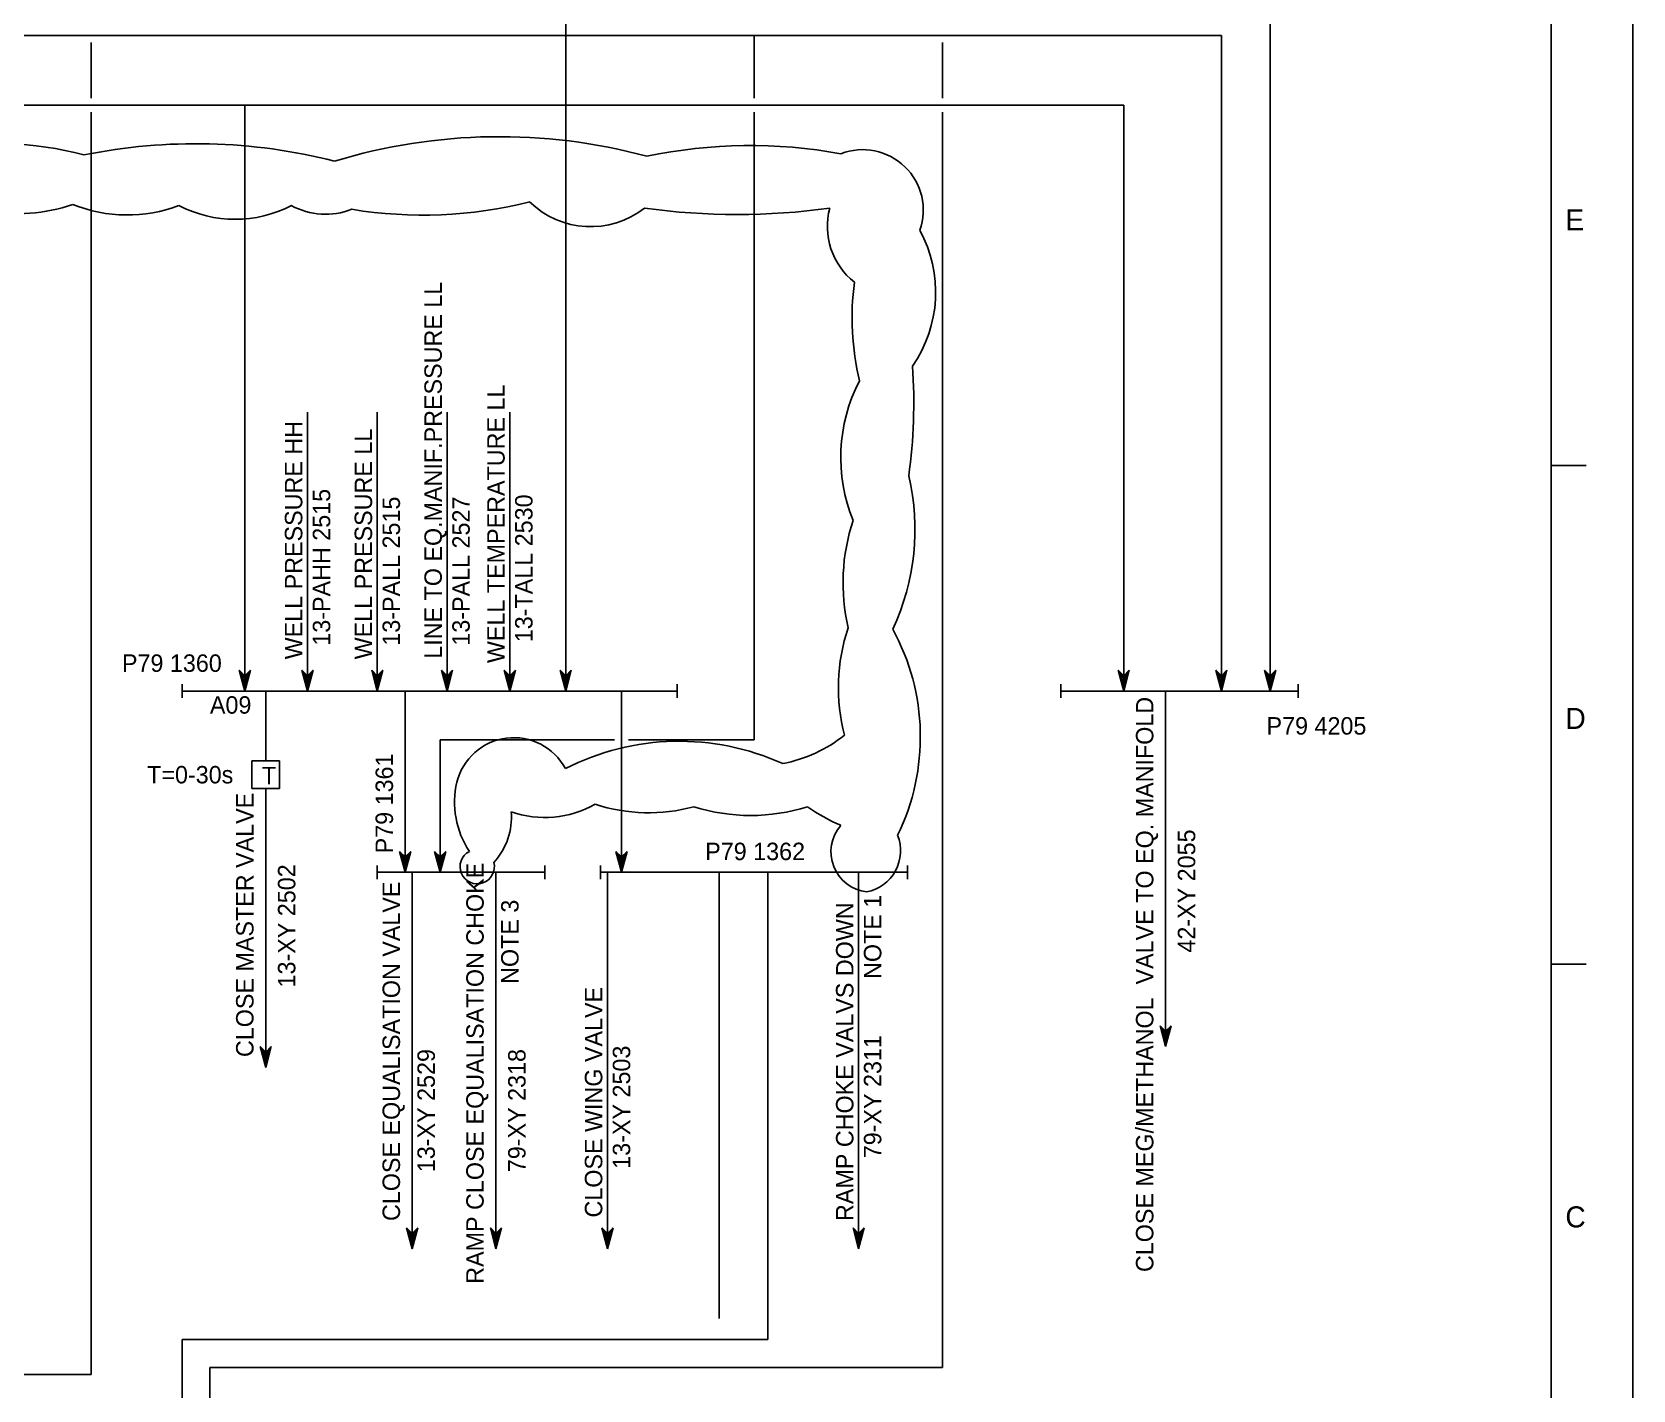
# Model space of a CAD drawing. Extents: x 0 to 841, y 0 to 594.
# Drawn here: x 611.5 to 841, y 165.8 to 360.5 of the extents above; entities that cross this region are included whole.
import ezdxf

# ---------------------------------------------------------------- set-up
doc = ezdxf.new("R2010")
doc.units = 0
for name, color, linetype in [('01-LIN-025-A', 7, 'Continuous'), ('1', 7, 'Continuous'), ('12', 7, 'Continuous'), ('34', 7, 'Continuous'), ('9', 7, 'Continuous')]:
    doc.layers.add(name, color=color, linetype=linetype)

msp = doc.modelspace()

# ---------------------------------------------------------------- linework, layer by layer
at = {"layer": '01-LIN-025-A'}
for centre, radius, start, end in [((607.63, 302.54), 41.88, 74.3437, 104.7322), ((634.97, 264.05), 80.43, 75.6767, 101.5014), ((678.49, 264.26), 81.23, 74.9019, 106.9096), ((714.45, 271.86), 72.36, 79.6561, 101.8035), ((730.59, 334.95), 8.68, 340.5732, 111.2456), ((609.52, 358.02), 23.57, 258.804, 289.3672), ((625.18, 355.25), 20.99, 248.0697, 290.5979), ((640.62, 351.16), 17.52, 242.6257, 297.3743), ((653.58, 344.72), 10.35, 241.6759, 291.317), ((667.54, 396.92), 62.68, 260.6429, 284.129), ((691.57, 345.1), 12.52, 225.7236, 308.1215), ((712.58, 430.69), 96.36, 262.0802, 277.9198), ((735.74, 332.65), 10.23, 165.2547, 231.6152), ((722.5, 323.19), 18.54, 325.1378, 28.6179), ((768.59, 319.49), 39.53, 172.5309, 193.1939), ((663.03, 307.22), 74.87, 352.0267, 4.1121), ((751.34, 299.51), 23.9, 152.7035, 202.2293), ((704.64, 289.15), 33.44, 334.7437, 13.2864), ((755.96, 281.52), 28.2, 161.5037, 193.2315), ((753.72, 266.48), 26.63, 161.2063, 194.8438), ((706.68, 259.42), 32.16, 334.0053, 28.7389), ((715.28, 275.6), 20.37, 280.8688, 308.5361), ((680.56, 250.9), 8.41, 28.2284, 166.0217), ((704.28, 222.93), 35.87, 65.5576, 117.0463), ((685.02, 250.1), 12.95, 167.3625, 213.2706), ((670.79, 247.84), 9.43, 317.1487, 5.145), ((685.03, 262.46), 14.6, 250.5985, 299.4864), ((699.9, 273.49), 24.95, 252.0744, 285.0614), ((714.52, 275.53), 27.38, 252.6949, 287.3051), ((737.89, 271.17), 26.57, 235.0393, 246.8515), ((731.83, 242.94), 5.8, 139.1415, 263.3595), ((729.97, 243.1), 6.04, 281.3665, 21.5873), ((675.32, 240.81), 2.46, 117.1334, 14.5219)]:
    msp.add_arc(centre, radius, start, end, dxfattribs=at)
at = {"layer": '1'}
for p, q in [((829.26, 112.01), (829.26, 582.23)), ((834.27, 298.32), (829.26, 298.32)), ((834.27, 226.84), (829.26, 226.84))]:
    msp.add_line(p, q, dxfattribs=at)
at = {"layer": '12'}
for p, q in [((688, 410), (688, 266)), ((789, 380), (789, 266)), ((411, 360), (715, 360)), ((620, 359), (620, 351)), ((715, 360), (782, 360)), ((715.04, 359.92), (715.04, 351.97)), ((742, 359), (742, 351)), ((782, 360), (782, 266)), ((715, 352), (715, 351)), ((473, 350), (642, 350)), ((620, 349), (620, 341)), ((642, 350), (643, 350)), ((642, 350), (642, 266)), ((643, 350), (656, 350)), ((656, 350), (768, 350)), ((715, 349), (715, 259)), ((742, 349), (742, 272)), ((768, 350), (768, 266)), ((620, 341), (620, 320)), ((620, 320), (620, 200)), ((651, 306), (651, 266)), ((661, 306), (661, 266)), ((671, 306), (671, 266)), ((680, 306), (680, 266)), ((742, 272), (742, 177)), ((633, 267), (633, 265)), ((704, 267), (704, 265)), ((759, 267), (759, 265)), ((793, 267), (793, 265)), ((687, 266), (633, 266)), ((643, 266), (643, 266)), ((645, 266), (645, 256)), ((665, 266), (665, 240)), ((669, 266), (669, 266)), ((669, 266), (669, 266)), ((675, 266), (675, 266)), ((687, 266), (704, 266)), ((696, 266), (696, 240)), ((759, 266), (793, 266)), ((774, 266), (774, 215)), ((670, 259), (670, 240)), ((675, 259), (670, 259)), ((695, 259), (675, 259)), ((715, 259), (697, 259)), ((643, 256), (647, 256)), ((643, 252), (643, 256)), ((647, 256), (647, 252)), ((647, 252), (643, 252)), ((645, 252), (645, 212)), ((661, 241), (661, 239)), ((685, 241), (685, 239)), ((693, 241), (693, 239)), ((737, 241), (737, 239)), ((661, 240), (685, 240)), ((666, 240), (666, 186)), ((678, 240), (678, 186)), ((693, 240), (709, 240)), ((694, 240), (694, 186)), ((709, 240), (737, 240)), ((710, 240), (710, 176)), ((717, 239), (717, 240)), ((717, 239), (717, 173)), ((730, 240), (730, 186)), ((620, 200), (620, 168)), ((742, 177), (742, 169)), ((717, 173), (633, 173)), ((633, 173), (633, 151)), ((620, 168), (592, 168)), ((742, 169), (637, 169)), ((637, 169), (637, 151))]:
    msp.add_line(p, q, dxfattribs=at)
msp.add_lwpolyline([(0, 594), (841, 594), (841, 0), (0, 0)], close=True, dxfattribs=at)
at = {"layer": '34'}
for p, q in [((642, 268.2), (641.2, 269)), ((641.2, 269), (642, 266)), ((642, 268), (641.4, 268.6)), ((641.4, 268.6), (642, 266.4)), ((642, 266), (642.8, 269)), ((642.8, 269), (642, 268.2)), ((642, 266.4), (642.6, 268.6)), ((642.6, 268.6), (642, 268)), ((651, 268.2), (650.2, 269)), ((650.2, 269), (651, 266)), ((651, 268), (650.4, 268.6)), ((650.4, 268.6), (651, 266.4)), ((651, 266), (651.8, 269)), ((651.8, 269), (651, 268.2)), ((651, 266.4), (651.6, 268.6)), ((651.6, 268.6), (651, 268)), ((661, 268.2), (660.2, 269)), ((660.2, 269), (661, 266)), ((661, 268), (660.4, 268.6)), ((660.4, 268.6), (661, 266.4)), ((661, 266), (661.8, 269)), ((661.8, 269), (661, 268.2)), ((661, 266.4), (661.6, 268.6)), ((661.6, 268.6), (661, 268)), ((671, 268.2), (670.2, 269)), ((670.2, 269), (671, 266)), ((671, 268), (670.4, 268.6)), ((670.4, 268.6), (671, 266.4)), ((671, 266), (671.8, 269)), ((671.8, 269), (671, 268.2)), ((671, 266.4), (671.6, 268.6)), ((671.6, 268.6), (671, 268)), ((680, 268.2), (679.2, 269)), ((679.2, 269), (680, 266)), ((680, 268), (679.4, 268.6)), ((679.4, 268.6), (680, 266.4)), ((680, 266), (680.8, 269)), ((680.8, 269), (680, 268.2)), ((680, 266.4), (680.6, 268.6)), ((680.6, 268.6), (680, 268)), ((688, 268.2), (687.2, 269)), ((687.2, 269), (688, 266)), ((688, 268), (687.4, 268.6)), ((687.4, 268.6), (688, 266.4)), ((688, 266), (688.8, 269)), ((688.8, 269), (688, 268.2)), ((688, 266.4), (688.6, 268.6)), ((688.6, 268.6), (688, 268)), ((768, 268.2), (767.2, 269)), ((767.2, 269), (768, 266)), ((768, 268), (767.4, 268.6)), ((767.4, 268.6), (768, 266.4)), ((768, 266), (768.8, 269)), ((768.8, 269), (768, 268.2)), ((768, 266.4), (768.6, 268.6)), ((768.6, 268.6), (768, 268)), ((782, 268.2), (781.2, 269)), ((781.2, 269), (782, 266)), ((782, 268), (781.4, 268.6)), ((781.4, 268.6), (782, 266.4)), ((782, 266), (782.8, 269)), ((782.8, 269), (782, 268.2)), ((782, 266.4), (782.6, 268.6)), ((782.6, 268.6), (782, 268)), ((789, 268.2), (788.2, 269)), ((788.2, 269), (789, 266)), ((789, 268), (788.4, 268.6)), ((788.4, 268.6), (789, 266.4)), ((789, 266), (789.8, 269)), ((789.8, 269), (789, 268.2)), ((789, 266.4), (789.6, 268.6)), ((789.6, 268.6), (789, 268)), ((642, 267.8), (641.6, 268.2)), ((641.6, 268.2), (642, 266.8)), ((642, 267.6), (641.8, 267.8)), ((641.8, 267.8), (642, 267.2)), ((642, 266.8), (642.4, 268.2)), ((642.4, 268.2), (642, 267.8)), ((642, 267.2), (642.2, 267.8)), ((642.2, 267.8), (642, 267.6)), ((651, 267.8), (650.6, 268.2)), ((650.6, 268.2), (651, 266.8)), ((651, 267.6), (650.8, 267.8)), ((650.8, 267.8), (651, 267.2)), ((651, 266.8), (651.4, 268.2)), ((651.4, 268.2), (651, 267.8)), ((651, 267.2), (651.2, 267.8)), ((651.2, 267.8), (651, 267.6)), ((661, 267.8), (660.6, 268.2)), ((660.6, 268.2), (661, 266.8)), ((661, 267.6), (660.8, 267.8)), ((660.8, 267.8), (661, 267.2)), ((661, 266.8), (661.4, 268.2)), ((661.4, 268.2), (661, 267.8)), ((661, 267.2), (661.2, 267.8)), ((661.2, 267.8), (661, 267.6)), ((671, 267.8), (670.6, 268.2)), ((670.6, 268.2), (671, 266.8)), ((671, 267.6), (670.8, 267.8)), ((670.8, 267.8), (671, 267.2)), ((671, 266.8), (671.4, 268.2)), ((671.4, 268.2), (671, 267.8)), ((671, 267.2), (671.2, 267.8)), ((671.2, 267.8), (671, 267.6)), ((680, 267.8), (679.6, 268.2)), ((679.6, 268.2), (680, 266.8)), ((680, 267.6), (679.8, 267.8)), ((679.8, 267.8), (680, 267.2)), ((680, 266.8), (680.4, 268.2)), ((680.4, 268.2), (680, 267.8)), ((680, 267.2), (680.2, 267.8)), ((680.2, 267.8), (680, 267.6)), ((688, 267.8), (687.6, 268.2)), ((687.6, 268.2), (688, 266.8)), ((688, 267.6), (687.8, 267.8)), ((687.8, 267.8), (688, 267.2)), ((688, 266.8), (688.4, 268.2)), ((688.4, 268.2), (688, 267.8)), ((688, 267.2), (688.2, 267.8)), ((688.2, 267.8), (688, 267.6)), ((768, 267.8), (767.6, 268.2)), ((767.6, 268.2), (768, 266.8)), ((768, 267.6), (767.8, 267.8)), ((767.8, 267.8), (768, 267.2)), ((768, 266.8), (768.4, 268.2)), ((768.4, 268.2), (768, 267.8)), ((768, 267.2), (768.2, 267.8)), ((768.2, 267.8), (768, 267.6)), ((782, 267.8), (781.6, 268.2)), ((781.6, 268.2), (782, 266.8)), ((782, 267.6), (781.8, 267.8)), ((781.8, 267.8), (782, 267.2)), ((782, 266.8), (782.4, 268.2)), ((782.4, 268.2), (782, 267.8)), ((782, 267.2), (782.2, 267.8)), ((782.2, 267.8), (782, 267.6)), ((789, 267.8), (788.6, 268.2)), ((788.6, 268.2), (789, 266.8)), ((789, 267.6), (788.8, 267.8)), ((788.8, 267.8), (789, 267.2)), ((789, 266.8), (789.4, 268.2)), ((789.4, 268.2), (789, 267.8)), ((789, 267.2), (789.2, 267.8)), ((789.2, 267.8), (789, 267.6)), ((665, 242.2), (664.2, 243)), ((664.2, 243), (665, 240)), ((665, 242), (664.4, 242.6)), ((664.4, 242.6), (665, 240.4)), ((665, 241.8), (664.6, 242.2)), ((664.6, 242.2), (665, 240.8)), ((665, 241.6), (664.8, 241.8)), ((664.8, 241.8), (665, 241.2)), ((665, 240), (665.8, 243)), ((665.8, 243), (665, 242.2)), ((665, 240.4), (665.6, 242.6)), ((665.6, 242.6), (665, 242)), ((665, 240.8), (665.4, 242.2)), ((665.4, 242.2), (665, 241.8)), ((665, 241.2), (665.2, 241.8)), ((665.2, 241.8), (665, 241.6)), ((670, 242.2), (669.2, 243)), ((669.2, 243), (670, 240)), ((670, 242), (669.4, 242.6)), ((669.4, 242.6), (670, 240.4)), ((670, 241.8), (669.6, 242.2)), ((669.6, 242.2), (670, 240.8)), ((670, 241.6), (669.8, 241.8)), ((669.8, 241.8), (670, 241.2)), ((670, 240), (670.8, 243)), ((670.8, 243), (670, 242.2)), ((670, 240.4), (670.6, 242.6)), ((670.6, 242.6), (670, 242)), ((670, 240.8), (670.4, 242.2)), ((670.4, 242.2), (670, 241.8)), ((670, 241.2), (670.2, 241.8)), ((670.2, 241.8), (670, 241.6)), ((696, 242.2), (695.2, 243)), ((695.2, 243), (696, 240)), ((696, 242), (695.4, 242.6)), ((695.4, 242.6), (696, 240.4)), ((696, 241.8), (695.6, 242.2)), ((695.6, 242.2), (696, 240.8)), ((696, 241.6), (695.8, 241.8)), ((695.8, 241.8), (696, 241.2)), ((696, 240), (696.8, 243)), ((696.8, 243), (696, 242.2)), ((696, 240.4), (696.6, 242.6)), ((696.6, 242.6), (696, 242)), ((696, 240.8), (696.4, 242.2)), ((696.4, 242.2), (696, 241.8)), ((696, 241.2), (696.2, 241.8)), ((696.2, 241.8), (696, 241.6)), ((774, 217.2), (773.2, 218)), ((773.2, 218), (774, 215)), ((774, 217), (773.4, 217.6)), ((773.4, 217.6), (774, 215.4)), ((774, 216.8), (773.6, 217.2)), ((773.6, 217.2), (774, 215.8)), ((774, 216.6), (773.8, 216.8)), ((773.8, 216.8), (774, 216.2)), ((774, 215), (774.8, 218)), ((774.8, 218), (774, 217.2)), ((774, 215.4), (774.6, 217.6)), ((774.6, 217.6), (774, 217)), ((774, 215.8), (774.4, 217.2)), ((774.4, 217.2), (774, 216.8)), ((774, 216.2), (774.2, 216.8)), ((774.2, 216.8), (774, 216.6)), ((645, 214.2), (644.2, 215)), ((644.2, 215), (645, 212)), ((645, 214), (644.4, 214.6)), ((644.4, 214.6), (645, 212.4)), ((645, 213.8), (644.6, 214.2)), ((644.6, 214.2), (645, 212.8)), ((645, 213.6), (644.8, 213.8)), ((644.8, 213.8), (645, 213.2)), ((645, 212), (645.8, 215)), ((645.8, 215), (645, 214.2)), ((645, 212.4), (645.6, 214.6)), ((645.6, 214.6), (645, 214)), ((645, 212.8), (645.4, 214.2)), ((645.4, 214.2), (645, 213.8)), ((645, 213.2), (645.2, 213.8)), ((645.2, 213.8), (645, 213.6)), ((666, 188.2), (665.2, 189)), ((665.2, 189), (666, 186)), ((666, 188), (665.4, 188.6)), ((665.4, 188.6), (666, 186.4)), ((666, 187.8), (665.6, 188.2)), ((665.6, 188.2), (666, 186.8)), ((666, 186), (666.8, 189)), ((666.8, 189), (666, 188.2)), ((666, 186.4), (666.6, 188.6)), ((666.6, 188.6), (666, 188)), ((666, 186.8), (666.4, 188.2)), ((666.4, 188.2), (666, 187.8)), ((678, 188.2), (677.2, 189)), ((677.2, 189), (678, 186)), ((678, 188), (677.4, 188.6)), ((677.4, 188.6), (678, 186.4)), ((678, 187.8), (677.6, 188.2)), ((677.6, 188.2), (678, 186.8)), ((678, 186), (678.8, 189)), ((678.8, 189), (678, 188.2)), ((678, 186.4), (678.6, 188.6)), ((678.6, 188.6), (678, 188)), ((678, 186.8), (678.4, 188.2)), ((678.4, 188.2), (678, 187.8)), ((694, 188.2), (693.2, 189)), ((693.2, 189), (694, 186)), ((694, 188), (693.4, 188.6)), ((693.4, 188.6), (694, 186.4)), ((694, 187.8), (693.6, 188.2)), ((693.6, 188.2), (694, 186.8)), ((694, 186), (694.8, 189)), ((694.8, 189), (694, 188.2)), ((694, 186.4), (694.6, 188.6)), ((694.6, 188.6), (694, 188)), ((694, 186.8), (694.4, 188.2)), ((694.4, 188.2), (694, 187.8)), ((730, 188.2), (729.2, 189)), ((729.2, 189), (730, 186)), ((730, 188), (729.4, 188.6)), ((729.4, 188.6), (730, 186.4)), ((730, 187.8), (729.6, 188.2)), ((729.6, 188.2), (730, 186.8)), ((730, 186), (730.8, 189)), ((730.8, 189), (730, 188.2)), ((730, 186.4), (730.6, 188.6)), ((730.6, 188.6), (730, 188)), ((730, 186.8), (730.4, 188.2)), ((730.4, 188.2), (730, 187.8)), ((666, 187.6), (665.8, 187.8)), ((665.8, 187.8), (666, 187.2)), ((666, 187.2), (666.2, 187.8)), ((666.2, 187.8), (666, 187.6)), ((678, 187.6), (677.8, 187.8)), ((677.8, 187.8), (678, 187.2)), ((678, 187.2), (678.2, 187.8)), ((678.2, 187.8), (678, 187.6)), ((694, 187.6), (693.8, 187.8)), ((693.8, 187.8), (694, 187.2)), ((694, 187.2), (694.2, 187.8)), ((694.2, 187.8), (694, 187.6)), ((730, 187.6), (729.8, 187.8)), ((729.8, 187.8), (730, 187.2)), ((730, 187.2), (730.2, 187.8)), ((730.2, 187.8), (730, 187.6))]:
    msp.add_line(p, q, dxfattribs=at)
at = {"layer": '9'}
msp.add_lwpolyline([(0, 0), (841, 0), (841, 594), (0, 594)], close=True, dxfattribs=at)

# ---------------------------------------------------------------- texts
at = {"layer": '1'}
for s, p in [('E', (831.31, 332.04)), ('D', (831.31, 260.56)), ('C', (831.31, 189.08))]:
    msp.add_text(s, height=3.02, dxfattribs=at).set_placement(p)
at = {"layer": '12'}
for s, p in [('LINE TO EQ.MANIF.PRESSURE LL', (670.25, 270.63)), ('WELL TEMPERATURE LL', (679.25, 270)), ('WELL PRESSURE HH', (650.25, 270.54)), ('WELL PRESSURE LL', (660.25, 270.54)), ('13-PAHH 2515', (654.25, 272.5)), ('13-TALL 2530', (683.25, 273)), ('13-PALL 2515', (664.25, 272.5)), ('13-PALL 2527', (674.25, 272.5)), ('CLOSE MEG/METHANOL  VALVE TO EQ. MANIFOLD', (772.25, 182.68)), ('P79 1361', (663.25, 242.72)), ('CLOSE MASTER VALVE', (643.25, 213.51)), ('42-XY 2055', (778.25, 228.49)), ('13-XY 2502', (649.25, 223.49)), ('RAMP CLOSE EQUALISATION CHOKE', (676.25, 181)), ('CLOSE EQUALISATION VALVE ', (664.25, 190)), ('NOTE 1', (733.25, 224.71)), ('NOTE 3', (681.25, 224)), ('RAMP CHOKE VALVS DOWN', (729.25, 190)), ('CLOSE WING VALVE', (693.25, 190.5)), ('79-XY 2311', (733.25, 199)), ('13-XY 2529', (669.25, 197)), ('79-XY 2318', (682.25, 197)), ('13-XY 2503', (697.25, 197.49))]:
    msp.add_text(s, height=2.5, rotation=90, dxfattribs=at).set_placement(p)
for s, p in [('P79 1360', (624.39, 268.75)), ('A09', (637, 262.75)), ('P79 4205', (788.47, 259.75)), ('T=0-30s', (628, 252.75)), ('T', (644.46, 252.62)), ('P79 1362', (708, 241.75))]:
    msp.add_text(s, height=2.5, dxfattribs=at).set_placement(p)

doc.saveas('drawing.dxf')
